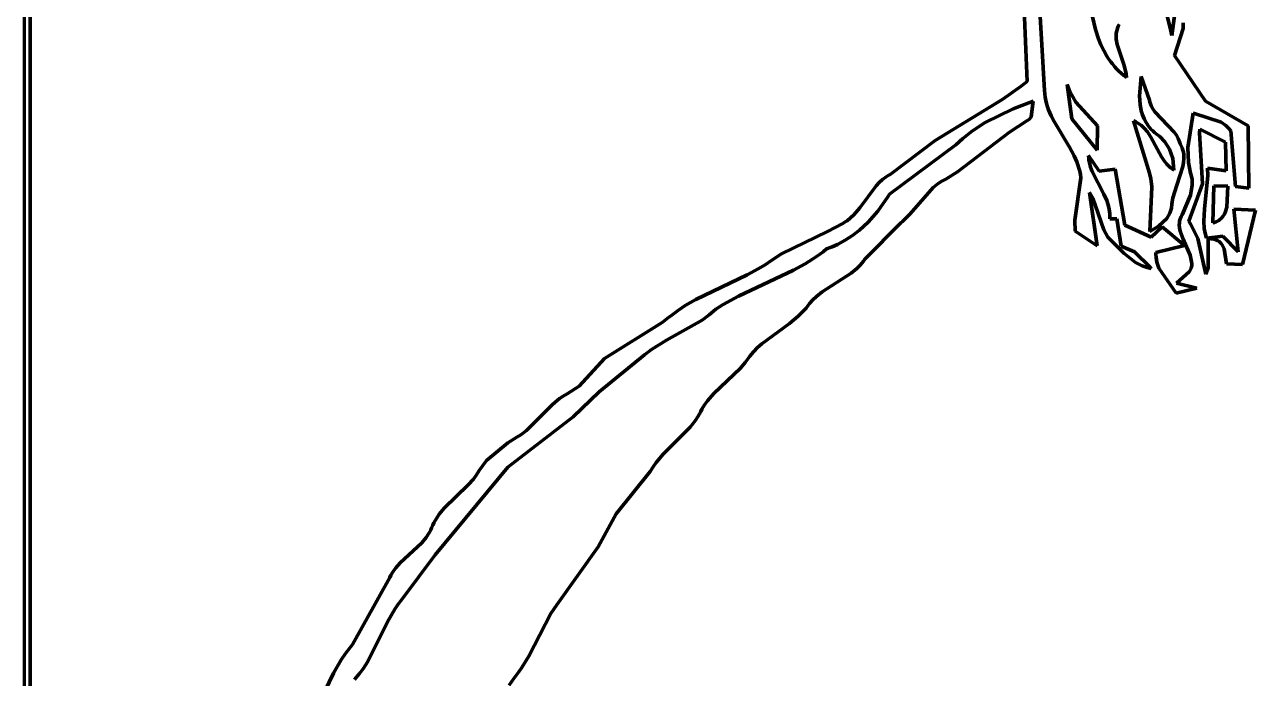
# Model space of a CAD drawing. Header units: millimetres. Extents: x 0 to 7.9, y 0 to 11.
# Drawn here: x 0 to 3.082, y 4.316 to 5.955 of the extents above; entities that cross this region are included whole.
import ezdxf

# ---------------------------------------------------------------- set-up
doc = ezdxf.new("R2010")
doc.units = ezdxf.units.MM
doc.layers.add('color#020202ff', color=7, linetype='CONTINUOUS', lineweight=100)
doc.layers.add('color#fefefeff', color=7, linetype='CONTINUOUS', lineweight=100)

msp = doc.modelspace()

# ---------------------------------------------------------------- linework, layer by layer
at = {"layer": 'color#020202ff'}
for p, q in [((0, 0), (0, 11.0278)), ((0.0145, 11.0128), (0.0139, 2.3334)), ((2.5235, 6.3057), (2.5541, 5.7894)), ((2.5107, 5.8118), (2.494, 6.2186)), ((2.9077, 6.1798), (2.8729, 5.9272)), ((2.8683, 5.9501), (2.8314, 6.0926)), ((2.6816, 5.9421), (2.674, 5.9739)), ((2.7388, 5.9503), (2.737, 5.9457)), ((2.741, 5.955), (2.7388, 5.9503)), ((2.8729, 5.9272), (2.8683, 5.9501)), ((2.9009, 5.9447), (2.9016, 5.9593)), ((2.6892, 5.9189), (2.6816, 5.9421)), ((2.6952, 5.904), (2.6892, 5.9189)), ((2.7339, 5.932), (2.7336, 5.9274)), ((2.7336, 5.9274), (2.7338, 5.9183)), ((2.7338, 5.9183), (2.7359, 5.9047)), ((2.7346, 5.9365), (2.7339, 5.932)), ((2.7356, 5.9411), (2.7346, 5.9365)), ((2.737, 5.9457), (2.7356, 5.9411)), ((2.8797, 5.8769), (2.9009, 5.9447)), ((2.7022, 5.8895), (2.6952, 5.904)), ((2.7101, 5.8756), (2.7022, 5.8895)), ((2.7359, 5.9047), (2.7524, 5.8547)), ((2.7144, 5.8689), (2.7101, 5.8756)), ((2.719, 5.8624), (2.7144, 5.8689)), ((2.7239, 5.856), (2.719, 5.8624)), ((2.9572, 5.7627), (2.8797, 5.8769)), ((2.7291, 5.8499), (2.7239, 5.856)), ((2.7345, 5.8439), (2.7291, 5.8499)), ((2.7403, 5.8382), (2.7345, 5.8439)), ((2.7464, 5.8326), (2.7403, 5.8382)), ((2.7528, 5.8274), (2.7464, 5.8326)), ((2.7524, 5.8547), (2.7584, 5.8317)), ((2.7595, 5.8223), (2.7528, 5.8274)), ((2.7584, 5.8317), (2.7595, 5.8223)), ((2.4495, 5.7676), (2.4959, 5.8)), ((2.4959, 5.8), (2.5107, 5.8118)), ((2.611, 5.8044), (2.6172, 5.7873)), ((2.6226, 5.7188), (2.611, 5.8044)), ((2.792, 5.7762), (2.7958, 5.8249)), ((2.7958, 5.8249), (2.8166, 5.7651)), ((2.2806, 5.664), (2.4495, 5.7676)), ((2.5541, 5.7894), (2.5547, 5.7809)), ((2.5547, 5.7809), (2.5557, 5.7726)), ((2.5557, 5.7726), (2.5573, 5.7645)), ((2.5573, 5.7645), (2.5592, 5.7565)), ((2.6172, 5.7873), (2.6326, 5.7603)), ((2.7935, 5.7544), (2.792, 5.7762)), ((2.8166, 5.7651), (2.8178, 5.7603)), ((2.4753, 5.7433), (2.4058, 5.7092)), ((2.5257, 5.7629), (2.4753, 5.7433)), ((2.5207, 5.7238), (2.5257, 5.7629)), ((2.5592, 5.7565), (2.5616, 5.7487)), ((2.5616, 5.7487), (2.5643, 5.741)), ((2.5643, 5.741), (2.5673, 5.7335)), ((2.5673, 5.7335), (2.5707, 5.726)), ((2.6326, 5.7603), (2.6865, 5.7007)), ((2.7965, 5.7385), (2.7935, 5.7544)), ((2.7995, 5.7283), (2.7965, 5.7385)), ((2.8178, 5.7603), (2.8192, 5.7558)), ((2.8192, 5.7558), (2.821, 5.7514)), ((2.821, 5.7514), (2.8252, 5.7432)), ((2.8252, 5.7432), (2.8303, 5.7356)), ((2.8303, 5.7356), (2.8628, 5.7021)), ((2.9126, 5.647), (2.9264, 5.733)), ((2.9264, 5.733), (2.9297, 5.7318)), ((3.0643, 5.7007), (2.9572, 5.7627)), ((2.4058, 5.7092), (2.3735, 5.6882)), ((2.4667, 5.6848), (2.5097, 5.7136)), ((2.5097, 5.7136), (2.5116, 5.7145)), ((2.5116, 5.7145), (2.5164, 5.718)), ((2.5164, 5.718), (2.5207, 5.7238)), ((2.5707, 5.726), (2.5781, 5.7114)), ((2.5781, 5.7114), (2.6164, 5.6475)), ((2.6858, 5.6401), (2.6226, 5.7188)), ((2.8146, 5.5902), (2.7771, 5.713)), ((2.7771, 5.713), (2.7825, 5.7106)), ((2.7825, 5.7106), (2.7876, 5.7079)), ((2.7876, 5.7079), (2.7923, 5.7048)), ((2.7923, 5.7048), (2.7967, 5.7015)), ((2.8034, 5.7185), (2.7995, 5.7283)), ((2.8083, 5.7091), (2.8034, 5.7185)), ((2.8142, 5.7002), (2.8083, 5.7091)), ((2.8628, 5.7021), (2.8788, 5.6851)), ((2.9297, 5.7318), (2.9962, 5.71)), ((2.9962, 5.71), (3.0082, 5.7021)), ((3.0082, 5.7021), (3.016, 5.6944)), ((2.3364, 5.5854), (2.4667, 5.6848)), ((2.3735, 5.6882), (2.3492, 5.6689)), ((2.6865, 5.7007), (2.6858, 5.6401)), ((2.7967, 5.7015), (2.8008, 5.6979)), ((2.8008, 5.6979), (2.8047, 5.6941)), ((2.8047, 5.6941), (2.8116, 5.6859)), ((2.8116, 5.6859), (2.8207, 5.6723)), ((2.8176, 5.696), (2.8142, 5.7002)), ((2.8212, 5.6919), (2.8176, 5.696)), ((2.8207, 5.6723), (2.8473, 5.6229)), ((2.8252, 5.6881), (2.8212, 5.6919)), ((2.8294, 5.6844), (2.8252, 5.6881)), ((2.834, 5.6808), (2.8294, 5.6844)), ((2.8429, 5.6741), (2.834, 5.6808)), ((2.8555, 5.6609), (2.8429, 5.6741)), ((2.8788, 5.6851), (2.8842, 5.6776)), ((2.8842, 5.6776), (2.8888, 5.6695)), ((2.9427, 5.6927), (2.9421, 5.6833)), ((2.9421, 5.6833), (2.9495, 5.5558)), ((3.0072, 5.6596), (2.9427, 5.6927)), ((3.016, 5.6944), (3.0205, 5.6884)), ((3.0205, 5.6884), (3.0327, 5.5488)), ((3.0661, 5.5449), (3.0643, 5.7007)), ((2.3322, 5.6529), (2.166, 5.5295)), ((2.1678, 5.5791), (2.2806, 5.664)), ((2.3492, 5.6689), (2.3322, 5.6529)), ((2.6164, 5.6475), (2.6281, 5.6257)), ((2.867, 5.6426), (2.8555, 5.6609)), ((2.8752, 5.6187), (2.867, 5.6426)), ((2.8888, 5.6695), (2.8908, 5.6652)), ((2.8908, 5.6652), (2.8925, 5.6608)), ((2.8925, 5.6608), (2.8939, 5.6561)), ((2.8939, 5.6561), (2.8966, 5.6508)), ((2.8966, 5.6508), (2.8988, 5.6455)), ((2.8988, 5.6455), (2.9005, 5.6403)), ((2.9144, 5.609), (2.9126, 5.647)), ((3.0089, 5.5881), (3.0072, 5.6596)), ((2.6281, 5.6257), (2.6347, 5.6107)), ((2.6347, 5.6107), (2.6375, 5.603)), ((2.6647, 5.6205), (2.6644, 5.6265)), ((2.6644, 5.6265), (2.6908, 5.5872)), ((2.6654, 5.6146), (2.6647, 5.6205)), ((2.6664, 5.6088), (2.6654, 5.6146)), ((2.8473, 5.6229), (2.8536, 5.6135)), ((2.8536, 5.6135), (2.8606, 5.6047)), ((2.8778, 5.5894), (2.8752, 5.6187)), ((2.9005, 5.6403), (2.9018, 5.635)), ((2.9018, 5.635), (2.9026, 5.6298)), ((2.9032, 5.6194), (2.9025, 5.609)), ((2.9026, 5.6298), (2.9031, 5.6246)), ((2.9031, 5.6246), (2.9032, 5.6194)), ((2.1626, 5.5763), (2.1678, 5.5791)), ((2.3068, 5.5676), (2.3364, 5.5854)), ((2.6375, 5.603), (2.64, 5.5952)), ((2.64, 5.5952), (2.6421, 5.5872)), ((2.6421, 5.5872), (2.6438, 5.5791)), ((2.6438, 5.5791), (2.6451, 5.5708)), ((2.6693, 5.5976), (2.6664, 5.6088)), ((2.6733, 5.5867), (2.6693, 5.5976)), ((2.7027, 5.5299), (2.6733, 5.5867)), ((2.6908, 5.5872), (2.7311, 5.5927)), ((2.7311, 5.5927), (2.7552, 5.4521)), ((2.8163, 5.585), (2.8146, 5.5902)), ((2.8199, 5.5693), (2.8163, 5.585)), ((2.8606, 5.6047), (2.8644, 5.6005)), ((2.8644, 5.6005), (2.8686, 5.5966)), ((2.8686, 5.5966), (2.873, 5.5929)), ((2.873, 5.5929), (2.8778, 5.5894)), ((2.9007, 5.5987), (2.8852, 5.5521)), ((2.9025, 5.609), (2.9007, 5.5987)), ((2.9196, 5.5822), (2.9144, 5.609)), ((2.9212, 5.5769), (2.9196, 5.5822)), ((2.9633, 5.5764), (2.9625, 5.5946)), ((2.9625, 5.5946), (3.0089, 5.5881)), ((2.0916, 5.4953), (2.1323, 5.5506)), ((2.1323, 5.5506), (2.14, 5.5589)), ((2.14, 5.5589), (2.1484, 5.5664)), ((2.1484, 5.5664), (2.1576, 5.5732)), ((2.1576, 5.5732), (2.1626, 5.5763)), ((2.2753, 5.546), (2.2879, 5.5562)), ((2.2879, 5.5562), (2.297, 5.5623)), ((2.297, 5.5623), (2.3068, 5.5676)), ((2.6451, 5.5708), (2.6304, 5.4648)), ((2.8174, 5.4358), (2.8224, 5.5482)), ((2.8224, 5.5482), (2.8199, 5.5693)), ((2.8852, 5.5521), (2.8753, 5.5206)), ((2.9495, 5.5558), (2.9153, 5.4617)), ((2.9194, 5.5275), (2.924, 5.5519)), ((2.9235, 5.5661), (2.9212, 5.5769)), ((2.924, 5.5519), (2.9235, 5.5661)), ((2.9546, 5.4917), (2.9633, 5.5764)), ((2.9782, 5.5509), (2.9759, 5.4575)), ((3.0135, 5.5496), (2.9782, 5.5509)), ((3.0104, 5.4968), (3.0135, 5.5496)), ((3.0327, 5.5488), (3.0661, 5.5449)), ((2.1621, 5.5232), (2.1365, 5.487)), ((2.166, 5.5295), (2.1621, 5.5232)), ((2.2178, 5.4805), (2.2753, 5.546)), ((2.6857, 5.4001), (2.6671, 5.5342)), ((2.6671, 5.5342), (2.6753, 5.5195)), ((2.6753, 5.5195), (2.7028, 5.44)), ((2.7098, 5.5141), (2.7027, 5.5299)), ((2.8753, 5.5206), (2.8734, 5.51)), ((2.8987, 5.4775), (2.9194, 5.5275)), ((2.0768, 5.478), (2.0916, 5.4953)), ((2.1365, 5.487), (2.1121, 5.4595)), ((2.7136, 5.5032), (2.7098, 5.5141)), ((2.7163, 5.4919), (2.7136, 5.5032)), ((2.7172, 5.4861), (2.7163, 5.4919)), ((2.8717, 5.4946), (2.8679, 5.4824)), ((2.8728, 5.5047), (2.8717, 5.4946)), ((2.8734, 5.51), (2.8728, 5.5047)), ((2.953, 5.4616), (2.9546, 5.4917)), ((3.0044, 5.4798), (3.0073, 5.4863)), ((3.0073, 5.4863), (3.0104, 5.4968)), ((3.0821, 5.4898), (3.0279, 5.4923)), ((3.0279, 5.4923), (3.0391, 5.3849)), ((3.0497, 5.3534), (3.0821, 5.4898)), ((2.011, 5.4357), (2.0486, 5.4562)), ((2.0486, 5.4562), (2.0547, 5.4601)), ((2.0547, 5.4601), (2.0595, 5.4632)), ((2.0595, 5.4632), (2.0686, 5.4703)), ((2.0686, 5.4703), (2.0768, 5.478)), ((2.1121, 5.4595), (2.0906, 5.4396)), ((2.1045, 5.3665), (2.1941, 5.4581)), ((2.1941, 5.4581), (2.1983, 5.4615)), ((2.1983, 5.4615), (2.2178, 5.4805)), ((2.6304, 5.4648), (2.6305, 5.437)), ((2.7177, 5.4802), (2.7172, 5.4861)), ((2.7179, 5.4741), (2.7177, 5.4802)), ((2.7177, 5.4679), (2.7179, 5.4741)), ((2.7351, 5.468), (2.7177, 5.4679)), ((2.7462, 5.3994), (2.7351, 5.468)), ((2.8601, 5.4689), (2.8396, 5.4491)), ((2.8679, 5.4824), (2.8601, 5.4689)), ((2.8915, 5.453), (2.8918, 5.4571)), ((2.8918, 5.4571), (2.8923, 5.4611)), ((2.8923, 5.4611), (2.8933, 5.4652)), ((2.8933, 5.4652), (2.8946, 5.4693)), ((2.8946, 5.4693), (2.8964, 5.4734)), ((2.8964, 5.4734), (2.8987, 5.4775)), ((2.9153, 5.4617), (2.9207, 5.4535)), ((2.9542, 5.4436), (2.953, 5.4616)), ((2.9759, 5.4575), (2.98, 5.4588)), ((2.98, 5.4588), (2.9838, 5.4603)), ((2.9838, 5.4603), (2.9872, 5.462)), ((2.9872, 5.462), (2.9905, 5.464)), ((2.9905, 5.464), (2.9934, 5.4662)), ((2.9934, 5.4662), (2.9961, 5.4685)), ((2.9961, 5.4685), (3.0007, 5.4738)), ((3.0007, 5.4738), (3.0044, 5.4798)), ((1.8951, 5.3802), (2.011, 5.4357)), ((2.0733, 5.4262), (2.0549, 5.4141)), ((2.0906, 5.4396), (2.0733, 5.4262)), ((2.6305, 5.437), (2.6857, 5.4001)), ((2.7028, 5.44), (2.7129, 5.4216)), ((2.7552, 5.4521), (2.8211, 5.4218)), ((2.8396, 5.4491), (2.8174, 5.4358)), ((2.8211, 5.4218), (2.8484, 5.4476)), ((2.8484, 5.4476), (2.905, 5.4008)), ((2.8921, 5.445), (2.8915, 5.453)), ((2.8937, 5.437), (2.8921, 5.445)), ((2.9011, 5.417), (2.8937, 5.437)), ((2.9207, 5.4535), (2.9378, 5.4188)), ((2.9562, 5.4315), (2.9542, 5.4436)), ((2.9593, 5.4195), (2.9562, 5.4315)), ((2.022, 5.3976), (2.0079, 5.3923)), ((2.0355, 5.4037), (2.022, 5.3976)), ((2.0549, 5.4141), (2.0355, 5.4037)), ((2.7129, 5.4216), (2.7523, 5.3814)), ((2.7795, 5.3851), (2.7462, 5.3994)), ((2.905, 5.4008), (2.8329, 5.3834)), ((2.9186, 5.3768), (2.9011, 5.417)), ((2.9378, 5.4188), (2.9577, 5.3294)), ((3.0008, 5.4241), (2.9593, 5.4195)), ((2.9636, 5.4181), (2.9677, 5.4182)), ((2.9637, 5.3441), (2.9636, 5.4181)), ((2.9677, 5.4182), (2.9715, 5.418)), ((2.9715, 5.418), (2.9751, 5.4176)), ((2.9751, 5.4176), (2.9784, 5.417)), ((2.9784, 5.417), (2.9815, 5.4162)), ((2.9815, 5.4162), (2.987, 5.4139)), ((2.987, 5.4139), (2.9918, 5.4109)), ((2.9918, 5.4109), (2.9958, 5.4072)), ((2.9958, 5.4072), (2.9991, 5.4029)), ((2.9991, 5.4029), (3.0039, 5.3928)), ((3.0391, 5.3849), (3.0008, 5.4241)), ((1.8542, 5.3529), (1.8712, 5.3643)), ((1.8712, 5.3643), (1.8951, 5.3802)), ((1.9728, 5.3664), (1.9543, 5.3549)), ((1.9907, 5.3788), (1.9728, 5.3664)), ((1.9994, 5.3855), (1.9907, 5.3788)), ((2.0079, 5.3923), (1.9994, 5.3855)), ((2.1008, 5.3614), (2.1045, 5.3665)), ((2.7523, 5.3814), (2.7817, 5.3586)), ((2.8191, 5.3462), (2.7795, 5.3851)), ((2.8329, 5.3834), (2.8328, 5.3791)), ((2.8328, 5.3791), (2.8333, 5.3708)), ((2.8333, 5.3708), (2.8354, 5.3589)), ((2.9207, 5.3686), (2.9186, 5.3768)), ((2.9218, 5.3603), (2.9207, 5.3686)), ((3.0039, 5.3928), (3.0095, 5.3554)), ((1.9258, 5.339), (1.7877, 5.2737)), ((1.8097, 5.3278), (1.8367, 5.3424)), ((1.8367, 5.3424), (1.8542, 5.3529)), ((1.9543, 5.3549), (1.9258, 5.339)), ((2.0698, 5.3316), (2.084, 5.3433)), ((2.084, 5.3433), (2.0927, 5.3519)), ((2.0927, 5.3519), (2.1008, 5.3614)), ((2.7817, 5.3586), (2.7982, 5.3502)), ((2.7982, 5.3502), (2.8115, 5.3455)), ((2.8115, 5.3455), (2.821, 5.3434)), ((2.821, 5.3434), (2.8191, 5.3462)), ((2.8354, 5.3589), (2.8406, 5.3441)), ((2.8406, 5.3441), (2.8841, 5.2817)), ((2.8848, 5.3063), (2.917, 5.3361)), ((2.917, 5.3361), (2.9215, 5.3439)), ((2.9215, 5.3439), (2.923, 5.3505)), ((2.9229, 5.3552), (2.9218, 5.3603)), ((2.923, 5.3505), (2.9229, 5.3552)), ((2.9577, 5.3294), (2.9637, 5.3441)), ((3.0095, 5.3554), (3.0497, 5.3534)), ((1.6806, 5.2657), (1.8097, 5.3278)), ((1.9973, 5.2847), (2.0698, 5.3316)), ((2.9357, 5.294), (2.8848, 5.3063)), ((1.7877, 5.2737), (1.7493, 5.2531)), ((1.9737, 5.265), (1.9828, 5.2734)), ((1.9828, 5.2734), (1.9973, 5.2847)), ((2.8841, 5.2817), (2.9357, 5.294)), ((1.6371, 5.239), (1.6541, 5.2503)), ((1.6541, 5.2503), (1.6806, 5.2657)), ((1.7307, 5.2418), (1.7253, 5.2367)), ((1.7493, 5.2531), (1.7307, 5.2418)), ((1.9473, 5.2335), (1.9568, 5.2443)), ((1.9568, 5.2443), (1.9612, 5.25)), ((1.9612, 5.25), (1.9653, 5.2559)), ((1.9653, 5.2559), (1.9737, 5.265)), ((1.5969, 5.2082), (1.6126, 5.2202)), ((1.6965, 5.214), (1.6071, 5.1638)), ((1.6126, 5.2202), (1.6206, 5.2267)), ((1.6206, 5.2267), (1.6371, 5.239)), ((1.7142, 5.2271), (1.6965, 5.214)), ((1.7253, 5.2367), (1.7142, 5.2271)), ((1.9152, 5.2055), (1.9372, 5.2236)), ((1.9372, 5.2236), (1.9473, 5.2335)), ((1.4518, 5.1179), (1.5969, 5.2082)), ((1.846, 5.1545), (1.9152, 5.2055)), ((1.6071, 5.1638), (1.5697, 5.1406)), ((1.8354, 5.145), (1.846, 5.1545)), ((1.3891, 5.0488), (1.4518, 5.1179)), ((1.5523, 5.1271), (1.4388, 5.0339)), ((1.5697, 5.1406), (1.5523, 5.1271)), ((1.8048, 5.1074), (1.8118, 5.1177)), ((1.8118, 5.1177), (1.8161, 5.1236)), ((1.8161, 5.1236), (1.8254, 5.1347)), ((1.8254, 5.1347), (1.8354, 5.145)), ((1.726, 5.0297), (1.7931, 5.0932)), ((1.7931, 5.0932), (1.8048, 5.1074)), ((1.3488, 5.0237), (1.3589, 5.0295)), ((1.3589, 5.0295), (1.3891, 5.0488)), ((1.4388, 5.0339), (1.3738, 4.972)), ((1.7097, 5.0113), (1.726, 5.0297)), ((1.2566, 4.937), (1.3216, 5.0026)), ((1.3216, 5.0026), (1.3392, 5.0173)), ((1.3392, 5.0173), (1.3488, 5.0237)), ((1.696, 4.9908), (1.7025, 5.0014)), ((1.7025, 5.0014), (1.7097, 5.0113)), ((1.3738, 4.972), (1.2104, 4.8456)), ((1.6791, 4.9617), (1.6865, 4.9731)), ((1.6865, 4.9731), (1.693, 4.9852)), ((1.693, 4.9852), (1.696, 4.9908)), ((1.2429, 4.9265), (1.2566, 4.937)), ((1.5994, 4.8781), (1.6666, 4.9456)), ((1.6666, 4.9456), (1.6791, 4.9617)), ((1.1563, 4.8621), (1.2104, 4.9068)), ((1.2104, 4.9068), (1.233, 4.9204)), ((1.233, 4.9204), (1.2429, 4.9265)), ((1.5816, 4.8575), (1.5994, 4.8781)), ((1.2104, 4.8456), (1.0277, 4.6255)), ((1.1382, 4.8372), (1.1563, 4.8621)), ((1.5665, 4.8348), (1.5737, 4.8465)), ((1.5737, 4.8465), (1.5816, 4.8575)), ((1.1111, 4.801), (1.1238, 4.8156)), ((1.1238, 4.8156), (1.1314, 4.8261)), ((1.1314, 4.8261), (1.1382, 4.8372)), ((1.4815, 4.7286), (1.5665, 4.8348)), ((1.0508, 4.7424), (1.1111, 4.801)), ((1.0247, 4.7058), (1.0312, 4.7171)), ((1.0312, 4.7171), (1.0385, 4.7277)), ((1.0385, 4.7277), (1.0508, 4.7424)), ((1.4367, 4.6459), (1.4815, 4.7286)), ((1.0145, 4.6832), (1.017, 4.6883)), ((1.017, 4.6883), (1.0193, 4.6937)), ((1.0193, 4.6937), (1.0219, 4.6999)), ((1.0219, 4.6999), (1.0247, 4.7058)), ((0.9408, 4.606), (0.9947, 4.6559)), ((0.9947, 4.6559), (1.0054, 4.6688)), ((1.0054, 4.6688), (1.0117, 4.6782)), ((1.0117, 4.6782), (1.0145, 4.6832)), ((1.0277, 4.6255), (0.9449, 4.5136)), ((1.3327, 4.5006), (1.4367, 4.6459)), ((0.9231, 4.5843), (0.9296, 4.5934)), ((0.9296, 4.5934), (0.9408, 4.606)), ((0.8211, 4.401), (0.9149, 4.5693)), ((0.9149, 4.5693), (0.9174, 4.5745)), ((0.9174, 4.5745), (0.9231, 4.5843)), ((0.9357, 4.5019), (0.9273, 4.4898)), ((0.9449, 4.5136), (0.9357, 4.5019)), ((1.3174, 4.4787), (1.3327, 4.5006)), ((0.9273, 4.4898), (0.909, 4.4578)), ((1.2627, 4.3721), (1.3174, 4.4787)), ((0.909, 4.4578), (0.8596, 4.3587)), ((0.793, 4.3622), (0.8036, 4.3781)), ((0.8036, 4.3781), (0.815, 4.3935)), ((0.815, 4.3935), (0.8211, 4.401)), ((0.7739, 4.3292), (0.793, 4.3622)), ((0.8596, 4.3587), (0.8474, 4.3402)), ((1.2453, 4.3437), (1.2627, 4.3721)), ((0.7066, 4.1917), (0.7739, 4.3292)), ((0.8383, 4.3284), (0.8263, 4.3131)), ((0.8474, 4.3402), (0.8383, 4.3284)), ((1.2135, 4.2989), (1.225, 4.3161)), ((1.225, 4.3161), (1.2374, 4.3329)), ((1.2374, 4.3329), (1.2453, 4.3437))]:
    msp.add_line(p, q, dxfattribs=at)
at = {"layer": 'color#fefefeff'}
for p, q in [((0.0139, 2.3334), (0.0145, 11.0128)), ((2.5541, 5.7894), (2.5235, 6.3057)), ((2.494, 6.2186), (2.5107, 5.8118)), ((2.8729, 5.9272), (2.9077, 6.1798)), ((2.8314, 6.0926), (2.8683, 5.9501)), ((2.674, 5.9739), (2.6816, 5.9421)), ((2.737, 5.9457), (2.7388, 5.9503)), ((2.7388, 5.9503), (2.741, 5.955)), ((2.8683, 5.9501), (2.8729, 5.9272)), ((2.9016, 5.9593), (2.9009, 5.9447)), ((2.6816, 5.9421), (2.6892, 5.9189)), ((2.6892, 5.9189), (2.6952, 5.904)), ((2.7336, 5.9274), (2.7339, 5.932)), ((2.7338, 5.9183), (2.7336, 5.9274)), ((2.7359, 5.9047), (2.7338, 5.9183)), ((2.7339, 5.932), (2.7346, 5.9365)), ((2.7346, 5.9365), (2.7356, 5.9411)), ((2.7356, 5.9411), (2.737, 5.9457)), ((2.9009, 5.9447), (2.8797, 5.8769)), ((2.6952, 5.904), (2.7022, 5.8895)), ((2.7022, 5.8895), (2.7101, 5.8756)), ((2.7524, 5.8547), (2.7359, 5.9047)), ((2.7101, 5.8756), (2.7144, 5.8689)), ((2.7144, 5.8689), (2.719, 5.8624)), ((2.719, 5.8624), (2.7239, 5.856)), ((2.8797, 5.8769), (2.9572, 5.7627)), ((2.7239, 5.856), (2.7291, 5.8499)), ((2.7291, 5.8499), (2.7345, 5.8439)), ((2.7345, 5.8439), (2.7403, 5.8382)), ((2.7403, 5.8382), (2.7464, 5.8326)), ((2.7464, 5.8326), (2.7528, 5.8274)), ((2.7584, 5.8317), (2.7524, 5.8547)), ((2.7528, 5.8274), (2.7595, 5.8223)), ((2.7595, 5.8223), (2.7584, 5.8317)), ((2.4959, 5.8), (2.4495, 5.7676)), ((2.5107, 5.8118), (2.4959, 5.8)), ((2.611, 5.8044), (2.6226, 5.7188)), ((2.6172, 5.7873), (2.611, 5.8044)), ((2.7958, 5.8249), (2.792, 5.7762)), ((2.8166, 5.7651), (2.7958, 5.8249)), ((2.4495, 5.7676), (2.2806, 5.664)), ((2.5547, 5.7809), (2.5541, 5.7894)), ((2.5557, 5.7726), (2.5547, 5.7809)), ((2.5573, 5.7645), (2.5557, 5.7726)), ((2.5592, 5.7565), (2.5573, 5.7645)), ((2.6326, 5.7603), (2.6172, 5.7873)), ((2.792, 5.7762), (2.7935, 5.7544)), ((2.8178, 5.7603), (2.8166, 5.7651)), ((2.4058, 5.7092), (2.4753, 5.7433)), ((2.4753, 5.7433), (2.5257, 5.7629)), ((2.5257, 5.7629), (2.5207, 5.7238)), ((2.5616, 5.7487), (2.5592, 5.7565)), ((2.5643, 5.741), (2.5616, 5.7487)), ((2.5673, 5.7335), (2.5643, 5.741)), ((2.5707, 5.726), (2.5673, 5.7335)), ((2.6865, 5.7007), (2.6326, 5.7603)), ((2.7935, 5.7544), (2.7965, 5.7385)), ((2.7965, 5.7385), (2.7995, 5.7283)), ((2.8192, 5.7558), (2.8178, 5.7603)), ((2.821, 5.7514), (2.8192, 5.7558)), ((2.8252, 5.7432), (2.821, 5.7514)), ((2.8303, 5.7356), (2.8252, 5.7432)), ((2.8628, 5.7021), (2.8303, 5.7356)), ((2.9264, 5.733), (2.9126, 5.647)), ((2.9297, 5.7318), (2.9264, 5.733)), ((2.9572, 5.7627), (3.0643, 5.7007)), ((2.3735, 5.6882), (2.4058, 5.7092)), ((2.5097, 5.7136), (2.4667, 5.6848)), ((2.5116, 5.7145), (2.5097, 5.7136)), ((2.5164, 5.718), (2.5116, 5.7145)), ((2.5207, 5.7238), (2.5164, 5.718)), ((2.5781, 5.7114), (2.5707, 5.726)), ((2.6164, 5.6475), (2.5781, 5.7114)), ((2.6226, 5.7188), (2.6858, 5.6401)), ((2.7825, 5.7106), (2.7771, 5.713)), ((2.7771, 5.713), (2.8146, 5.5902)), ((2.7876, 5.7079), (2.7825, 5.7106)), ((2.7923, 5.7048), (2.7876, 5.7079)), ((2.7967, 5.7015), (2.7923, 5.7048)), ((2.7995, 5.7283), (2.8034, 5.7185)), ((2.8034, 5.7185), (2.8083, 5.7091)), ((2.8083, 5.7091), (2.8142, 5.7002)), ((2.8788, 5.6851), (2.8628, 5.7021)), ((2.9962, 5.71), (2.9297, 5.7318)), ((3.0082, 5.7021), (2.9962, 5.71)), ((3.016, 5.6944), (3.0082, 5.7021)), ((2.4667, 5.6848), (2.3364, 5.5854)), ((2.3492, 5.6689), (2.3735, 5.6882)), ((2.6858, 5.6401), (2.6865, 5.7007)), ((2.8008, 5.6979), (2.7967, 5.7015)), ((2.8047, 5.6941), (2.8008, 5.6979)), ((2.8116, 5.6859), (2.8047, 5.6941)), ((2.8207, 5.6723), (2.8116, 5.6859)), ((2.8142, 5.7002), (2.8176, 5.696)), ((2.8176, 5.696), (2.8212, 5.6919)), ((2.8473, 5.6229), (2.8207, 5.6723)), ((2.8212, 5.6919), (2.8252, 5.6881)), ((2.8252, 5.6881), (2.8294, 5.6844)), ((2.8294, 5.6844), (2.834, 5.6808)), ((2.834, 5.6808), (2.8429, 5.6741)), ((2.8429, 5.6741), (2.8555, 5.6609)), ((2.8842, 5.6776), (2.8788, 5.6851)), ((2.8888, 5.6695), (2.8842, 5.6776)), ((2.9421, 5.6833), (2.9427, 5.6927)), ((2.9495, 5.5558), (2.9421, 5.6833)), ((2.9427, 5.6927), (3.0072, 5.6596)), ((3.0205, 5.6884), (3.016, 5.6944)), ((3.0327, 5.5488), (3.0205, 5.6884)), ((3.0643, 5.7007), (3.0661, 5.5449)), ((2.166, 5.5295), (2.3322, 5.6529)), ((2.2806, 5.664), (2.1678, 5.5791)), ((2.3322, 5.6529), (2.3492, 5.6689)), ((2.6281, 5.6257), (2.6164, 5.6475)), ((2.8555, 5.6609), (2.867, 5.6426)), ((2.867, 5.6426), (2.8752, 5.6187)), ((2.8908, 5.6652), (2.8888, 5.6695)), ((2.8925, 5.6608), (2.8908, 5.6652)), ((2.8939, 5.6561), (2.8925, 5.6608)), ((2.8966, 5.6508), (2.8939, 5.6561)), ((2.8988, 5.6455), (2.8966, 5.6508)), ((2.9005, 5.6403), (2.8988, 5.6455)), ((2.9126, 5.647), (2.9144, 5.609)), ((3.0072, 5.6596), (3.0089, 5.5881)), ((2.6347, 5.6107), (2.6281, 5.6257)), ((2.6375, 5.603), (2.6347, 5.6107)), ((2.6908, 5.5872), (2.6644, 5.6265)), ((2.6644, 5.6265), (2.6647, 5.6205)), ((2.6647, 5.6205), (2.6654, 5.6146)), ((2.6654, 5.6146), (2.6664, 5.6088)), ((2.8536, 5.6135), (2.8473, 5.6229)), ((2.8606, 5.6047), (2.8536, 5.6135)), ((2.8752, 5.6187), (2.8778, 5.5894)), ((2.9018, 5.635), (2.9005, 5.6403)), ((2.9026, 5.6298), (2.9018, 5.635)), ((2.9025, 5.609), (2.9032, 5.6194)), ((2.9031, 5.6246), (2.9026, 5.6298)), ((2.9032, 5.6194), (2.9031, 5.6246)), ((2.1678, 5.5791), (2.1626, 5.5763)), ((2.3364, 5.5854), (2.3068, 5.5676)), ((2.64, 5.5952), (2.6375, 5.603)), ((2.6421, 5.5872), (2.64, 5.5952)), ((2.6438, 5.5791), (2.6421, 5.5872)), ((2.6451, 5.5708), (2.6438, 5.5791)), ((2.6664, 5.6088), (2.6693, 5.5976)), ((2.6693, 5.5976), (2.6733, 5.5867)), ((2.6733, 5.5867), (2.7027, 5.5299)), ((2.7311, 5.5927), (2.6908, 5.5872)), ((2.7552, 5.4521), (2.7311, 5.5927)), ((2.8146, 5.5902), (2.8163, 5.585)), ((2.8163, 5.585), (2.8199, 5.5693)), ((2.8644, 5.6005), (2.8606, 5.6047)), ((2.8686, 5.5966), (2.8644, 5.6005)), ((2.873, 5.5929), (2.8686, 5.5966)), ((2.8778, 5.5894), (2.873, 5.5929)), ((2.8852, 5.5521), (2.9007, 5.5987)), ((2.9007, 5.5987), (2.9025, 5.609)), ((2.9144, 5.609), (2.9196, 5.5822)), ((2.9196, 5.5822), (2.9212, 5.5769)), ((3.0089, 5.5881), (2.9625, 5.5946)), ((2.9625, 5.5946), (2.9633, 5.5764)), ((2.1323, 5.5506), (2.0916, 5.4953)), ((2.14, 5.5589), (2.1323, 5.5506)), ((2.1484, 5.5664), (2.14, 5.5589)), ((2.1576, 5.5732), (2.1484, 5.5664)), ((2.1626, 5.5763), (2.1576, 5.5732)), ((2.2879, 5.5562), (2.2753, 5.546)), ((2.297, 5.5623), (2.2879, 5.5562)), ((2.3068, 5.5676), (2.297, 5.5623)), ((2.6304, 5.4648), (2.6451, 5.5708)), ((2.8224, 5.5482), (2.8174, 5.4358)), ((2.8199, 5.5693), (2.8224, 5.5482)), ((2.8753, 5.5206), (2.8852, 5.5521)), ((2.9153, 5.4617), (2.9495, 5.5558)), ((2.924, 5.5519), (2.9194, 5.5275)), ((2.9212, 5.5769), (2.9235, 5.5661)), ((2.9235, 5.5661), (2.924, 5.5519)), ((2.9633, 5.5764), (2.9546, 5.4917)), ((2.9759, 5.4575), (2.9782, 5.5509)), ((2.9782, 5.5509), (3.0135, 5.5496)), ((3.0135, 5.5496), (3.0104, 5.4968)), ((3.0661, 5.5449), (3.0327, 5.5488)), ((2.1365, 5.487), (2.1621, 5.5232)), ((2.1621, 5.5232), (2.166, 5.5295)), ((2.2753, 5.546), (2.2178, 5.4805)), ((2.6753, 5.5195), (2.6671, 5.5342)), ((2.6671, 5.5342), (2.6857, 5.4001)), ((2.7028, 5.44), (2.6753, 5.5195)), ((2.7027, 5.5299), (2.7098, 5.5141)), ((2.8734, 5.51), (2.8753, 5.5206)), ((2.9194, 5.5275), (2.8987, 5.4775)), ((2.0916, 5.4953), (2.0768, 5.478)), ((2.1121, 5.4595), (2.1365, 5.487)), ((2.7098, 5.5141), (2.7136, 5.5032)), ((2.7136, 5.5032), (2.7163, 5.4919)), ((2.7163, 5.4919), (2.7172, 5.4861)), ((2.8679, 5.4824), (2.8717, 5.4946)), ((2.8717, 5.4946), (2.8728, 5.5047)), ((2.8728, 5.5047), (2.8734, 5.51)), ((2.9546, 5.4917), (2.953, 5.4616)), ((3.0073, 5.4863), (3.0044, 5.4798)), ((3.0104, 5.4968), (3.0073, 5.4863)), ((3.0391, 5.3849), (3.0279, 5.4923)), ((3.0279, 5.4923), (3.0821, 5.4898)), ((3.0821, 5.4898), (3.0497, 5.3534)), ((2.0486, 5.4562), (2.011, 5.4357)), ((2.0547, 5.4601), (2.0486, 5.4562)), ((2.0595, 5.4632), (2.0547, 5.4601)), ((2.0686, 5.4703), (2.0595, 5.4632)), ((2.0768, 5.478), (2.0686, 5.4703)), ((2.0906, 5.4396), (2.1121, 5.4595)), ((2.1941, 5.4581), (2.1045, 5.3665)), ((2.1983, 5.4615), (2.1941, 5.4581)), ((2.2178, 5.4805), (2.1983, 5.4615)), ((2.6305, 5.437), (2.6304, 5.4648)), ((2.7172, 5.4861), (2.7177, 5.4802)), ((2.7177, 5.4802), (2.7179, 5.4741)), ((2.7179, 5.4741), (2.7177, 5.4679)), ((2.7177, 5.4679), (2.7351, 5.468)), ((2.7351, 5.468), (2.7462, 5.3994)), ((2.8396, 5.4491), (2.8601, 5.4689)), ((2.8601, 5.4689), (2.8679, 5.4824)), ((2.8918, 5.4571), (2.8915, 5.453)), ((2.8923, 5.4611), (2.8918, 5.4571)), ((2.8933, 5.4652), (2.8923, 5.4611)), ((2.8946, 5.4693), (2.8933, 5.4652)), ((2.8964, 5.4734), (2.8946, 5.4693)), ((2.8987, 5.4775), (2.8964, 5.4734)), ((2.9207, 5.4535), (2.9153, 5.4617)), ((2.953, 5.4616), (2.9542, 5.4436)), ((2.98, 5.4588), (2.9759, 5.4575)), ((2.9838, 5.4603), (2.98, 5.4588)), ((2.9872, 5.462), (2.9838, 5.4603)), ((2.9905, 5.464), (2.9872, 5.462)), ((2.9934, 5.4662), (2.9905, 5.464)), ((2.9961, 5.4685), (2.9934, 5.4662)), ((3.0007, 5.4738), (2.9961, 5.4685)), ((3.0044, 5.4798), (3.0007, 5.4738)), ((2.011, 5.4357), (1.8951, 5.3802)), ((2.0549, 5.4141), (2.0733, 5.4262)), ((2.0733, 5.4262), (2.0906, 5.4396)), ((2.6857, 5.4001), (2.6305, 5.437)), ((2.7129, 5.4216), (2.7028, 5.44)), ((2.8211, 5.4218), (2.7552, 5.4521)), ((2.8174, 5.4358), (2.8396, 5.4491)), ((2.8484, 5.4476), (2.8211, 5.4218)), ((2.905, 5.4008), (2.8484, 5.4476)), ((2.8915, 5.453), (2.8921, 5.445)), ((2.8921, 5.445), (2.8937, 5.437)), ((2.8937, 5.437), (2.9011, 5.417)), ((2.9378, 5.4188), (2.9207, 5.4535)), ((2.9542, 5.4436), (2.9562, 5.4315)), ((2.9562, 5.4315), (2.9593, 5.4195)), ((2.0079, 5.3923), (2.022, 5.3976)), ((2.022, 5.3976), (2.0355, 5.4037)), ((2.0355, 5.4037), (2.0549, 5.4141)), ((2.7523, 5.3814), (2.7129, 5.4216)), ((2.7462, 5.3994), (2.7795, 5.3851)), ((2.8329, 5.3834), (2.905, 5.4008)), ((2.9011, 5.417), (2.9186, 5.3768)), ((2.9577, 5.3294), (2.9378, 5.4188)), ((2.9593, 5.4195), (3.0008, 5.4241)), ((2.9677, 5.4182), (2.9636, 5.4181)), ((2.9636, 5.4181), (2.9637, 5.3441)), ((2.9715, 5.418), (2.9677, 5.4182)), ((2.9751, 5.4176), (2.9715, 5.418)), ((2.9784, 5.417), (2.9751, 5.4176)), ((2.9815, 5.4162), (2.9784, 5.417)), ((2.987, 5.4139), (2.9815, 5.4162)), ((2.9918, 5.4109), (2.987, 5.4139)), ((2.9958, 5.4072), (2.9918, 5.4109)), ((2.9991, 5.4029), (2.9958, 5.4072)), ((3.0039, 5.3928), (2.9991, 5.4029)), ((3.0008, 5.4241), (3.0391, 5.3849)), ((1.8712, 5.3643), (1.8542, 5.3529)), ((1.8951, 5.3802), (1.8712, 5.3643)), ((1.9543, 5.3549), (1.9728, 5.3664)), ((1.9728, 5.3664), (1.9907, 5.3788)), ((1.9907, 5.3788), (1.9994, 5.3855)), ((1.9994, 5.3855), (2.0079, 5.3923)), ((2.1045, 5.3665), (2.1008, 5.3614)), ((2.7817, 5.3586), (2.7523, 5.3814)), ((2.7795, 5.3851), (2.8191, 5.3462)), ((2.8328, 5.3791), (2.8329, 5.3834)), ((2.8333, 5.3708), (2.8328, 5.3791)), ((2.8354, 5.3589), (2.8333, 5.3708)), ((2.9186, 5.3768), (2.9207, 5.3686)), ((2.9207, 5.3686), (2.9218, 5.3603)), ((3.0095, 5.3554), (3.0039, 5.3928)), ((1.7877, 5.2737), (1.9258, 5.339)), ((1.8367, 5.3424), (1.8097, 5.3278)), ((1.8542, 5.3529), (1.8367, 5.3424)), ((1.9258, 5.339), (1.9543, 5.3549)), ((2.084, 5.3433), (2.0698, 5.3316)), ((2.0927, 5.3519), (2.084, 5.3433)), ((2.1008, 5.3614), (2.0927, 5.3519)), ((2.7982, 5.3502), (2.7817, 5.3586)), ((2.8115, 5.3455), (2.7982, 5.3502)), ((2.821, 5.3434), (2.8115, 5.3455)), ((2.8191, 5.3462), (2.821, 5.3434)), ((2.8406, 5.3441), (2.8354, 5.3589)), ((2.8841, 5.2817), (2.8406, 5.3441)), ((2.917, 5.3361), (2.8848, 5.3063)), ((2.9215, 5.3439), (2.917, 5.3361)), ((2.923, 5.3505), (2.9215, 5.3439)), ((2.9218, 5.3603), (2.9229, 5.3552)), ((2.9229, 5.3552), (2.923, 5.3505)), ((2.9637, 5.3441), (2.9577, 5.3294)), ((3.0497, 5.3534), (3.0095, 5.3554)), ((1.8097, 5.3278), (1.6806, 5.2657)), ((2.0698, 5.3316), (1.9973, 5.2847)), ((2.8848, 5.3063), (2.9357, 5.294)), ((1.7493, 5.2531), (1.7877, 5.2737)), ((1.9828, 5.2734), (1.9737, 5.265)), ((1.9973, 5.2847), (1.9828, 5.2734)), ((2.9357, 5.294), (2.8841, 5.2817)), ((1.6541, 5.2503), (1.6371, 5.239)), ((1.6806, 5.2657), (1.6541, 5.2503)), ((1.7253, 5.2367), (1.7307, 5.2418)), ((1.7307, 5.2418), (1.7493, 5.2531)), ((1.9568, 5.2443), (1.9473, 5.2335)), ((1.9612, 5.25), (1.9568, 5.2443)), ((1.9653, 5.2559), (1.9612, 5.25)), ((1.9737, 5.265), (1.9653, 5.2559)), ((1.6126, 5.2202), (1.5969, 5.2082)), ((1.6071, 5.1638), (1.6965, 5.214)), ((1.6206, 5.2267), (1.6126, 5.2202)), ((1.6371, 5.239), (1.6206, 5.2267)), ((1.6965, 5.214), (1.7142, 5.2271)), ((1.7142, 5.2271), (1.7253, 5.2367)), ((1.9372, 5.2236), (1.9152, 5.2055)), ((1.9473, 5.2335), (1.9372, 5.2236)), ((1.5969, 5.2082), (1.4518, 5.1179)), ((1.9152, 5.2055), (1.846, 5.1545)), ((1.5697, 5.1406), (1.6071, 5.1638)), ((1.846, 5.1545), (1.8354, 5.145)), ((1.4518, 5.1179), (1.3891, 5.0488)), ((1.4388, 5.0339), (1.5523, 5.1271)), ((1.5523, 5.1271), (1.5697, 5.1406)), ((1.8118, 5.1177), (1.8048, 5.1074)), ((1.8161, 5.1236), (1.8118, 5.1177)), ((1.8254, 5.1347), (1.8161, 5.1236)), ((1.8354, 5.145), (1.8254, 5.1347)), ((1.7931, 5.0932), (1.726, 5.0297)), ((1.8048, 5.1074), (1.7931, 5.0932)), ((1.3589, 5.0295), (1.3488, 5.0237)), ((1.3891, 5.0488), (1.3589, 5.0295)), ((1.3738, 4.972), (1.4388, 5.0339)), ((1.726, 5.0297), (1.7097, 5.0113)), ((1.3216, 5.0026), (1.2566, 4.937)), ((1.3392, 5.0173), (1.3216, 5.0026)), ((1.3488, 5.0237), (1.3392, 5.0173)), ((1.7025, 5.0014), (1.696, 4.9908)), ((1.7097, 5.0113), (1.7025, 5.0014)), ((1.2104, 4.8456), (1.3738, 4.972)), ((1.6865, 4.9731), (1.6791, 4.9617)), ((1.693, 4.9852), (1.6865, 4.9731)), ((1.696, 4.9908), (1.693, 4.9852)), ((1.2566, 4.937), (1.2429, 4.9265)), ((1.6666, 4.9456), (1.5994, 4.8781)), ((1.6791, 4.9617), (1.6666, 4.9456)), ((1.2104, 4.9068), (1.1563, 4.8621)), ((1.233, 4.9204), (1.2104, 4.9068)), ((1.2429, 4.9265), (1.233, 4.9204)), ((1.5994, 4.8781), (1.5816, 4.8575)), ((1.0277, 4.6255), (1.2104, 4.8456)), ((1.1563, 4.8621), (1.1382, 4.8372)), ((1.5737, 4.8465), (1.5665, 4.8348)), ((1.5816, 4.8575), (1.5737, 4.8465)), ((1.1238, 4.8156), (1.1111, 4.801)), ((1.1314, 4.8261), (1.1238, 4.8156)), ((1.1382, 4.8372), (1.1314, 4.8261)), ((1.5665, 4.8348), (1.4815, 4.7286)), ((1.1111, 4.801), (1.0508, 4.7424)), ((1.0312, 4.7171), (1.0247, 4.7058)), ((1.0385, 4.7277), (1.0312, 4.7171)), ((1.0508, 4.7424), (1.0385, 4.7277)), ((1.4815, 4.7286), (1.4367, 4.6459)), ((1.017, 4.6883), (1.0145, 4.6832)), ((1.0193, 4.6937), (1.017, 4.6883)), ((1.0219, 4.6999), (1.0193, 4.6937)), ((1.0247, 4.7058), (1.0219, 4.6999)), ((0.9947, 4.6559), (0.9408, 4.606)), ((1.0054, 4.6688), (0.9947, 4.6559)), ((1.0117, 4.6782), (1.0054, 4.6688)), ((1.0145, 4.6832), (1.0117, 4.6782)), ((0.9449, 4.5136), (1.0277, 4.6255)), ((1.4367, 4.6459), (1.3327, 4.5006)), ((0.9296, 4.5934), (0.9231, 4.5843)), ((0.9408, 4.606), (0.9296, 4.5934)), ((0.9149, 4.5693), (0.8211, 4.401)), ((0.9174, 4.5745), (0.9149, 4.5693)), ((0.9231, 4.5843), (0.9174, 4.5745)), ((0.9273, 4.4898), (0.9357, 4.5019)), ((0.9357, 4.5019), (0.9449, 4.5136)), ((1.3327, 4.5006), (1.3174, 4.4787)), ((0.909, 4.4578), (0.9273, 4.4898)), ((1.3174, 4.4787), (1.2627, 4.3721)), ((0.8596, 4.3587), (0.909, 4.4578)), ((0.8036, 4.3781), (0.793, 4.3622)), ((0.815, 4.3935), (0.8036, 4.3781)), ((0.8211, 4.401), (0.815, 4.3935)), ((0.793, 4.3622), (0.7739, 4.3292)), ((0.8474, 4.3402), (0.8596, 4.3587)), ((1.2627, 4.3721), (1.2453, 4.3437)), ((0.7739, 4.3292), (0.7066, 4.1917)), ((0.8263, 4.3131), (0.8383, 4.3284)), ((0.8383, 4.3284), (0.8474, 4.3402)), ((1.225, 4.3161), (1.2135, 4.2989)), ((1.2374, 4.3329), (1.225, 4.3161)), ((1.2453, 4.3437), (1.2374, 4.3329))]:
    msp.add_line(p, q, dxfattribs=at)

doc.saveas('drawing.dxf')
